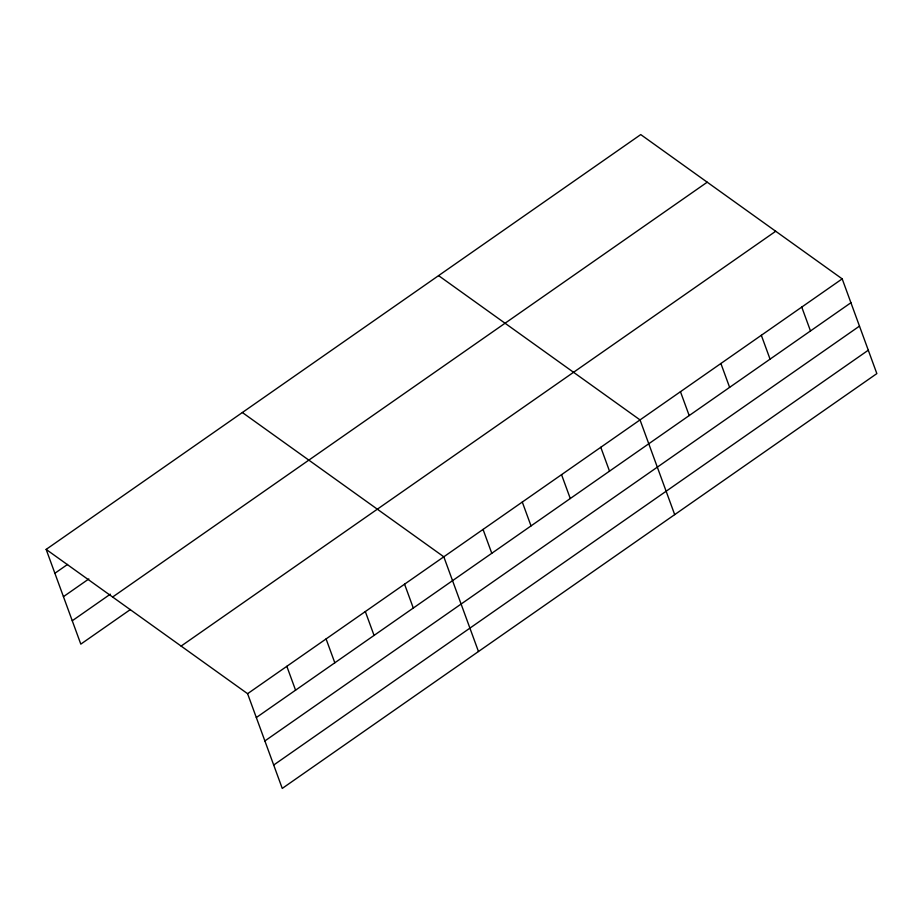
<?xml version="1.0" encoding="UTF-8"?>
<svg xmlns="http://www.w3.org/2000/svg" width="923" height="923" viewBox="0 0 923 923"><rect width="100%" height="100%" fill="white"/><g stroke="black" fill="none" stroke-linecap="round" stroke-linejoin="round"><path stroke-width="1.38" d="M46.15 549.404L640.747 134.585L842.191 278.873L876.85 373.596L282.253 788.415L247.595 693.692L46.15 549.404L80.809 644.127L130.443 609.503M54.884 573.275L67.575 564.414M63.445 596.662L88.839 578.94M72.259 620.752L110.345 594.17M112.629 597.019L707.214 182.2M181.116 646.077L775.712 231.258M247.595 693.692L842.191 278.873M256.329 717.552L850.925 302.732M264.889 740.938L859.475 326.119M273.704 765.029L868.289 350.209M438.587 275.631L640.031 419.907L674.69 514.63M242.368 412.523L443.813 556.8L478.472 651.523M801.752 307.082L810.486 330.942M761.325 335.28L770.059 359.151M720.886 363.489L729.62 387.36M680.459 391.698L689.193 415.569M600.781 447.286L609.515 471.157M561.542 474.664L570.276 498.535M522.291 502.043L531.025 525.914M483.052 529.421L491.786 553.292M404.562 584.178L413.296 608.038M365.323 611.557L374.057 635.416M326.084 638.935L334.818 662.795M286.834 666.314L295.568 690.173"/></g></svg>
